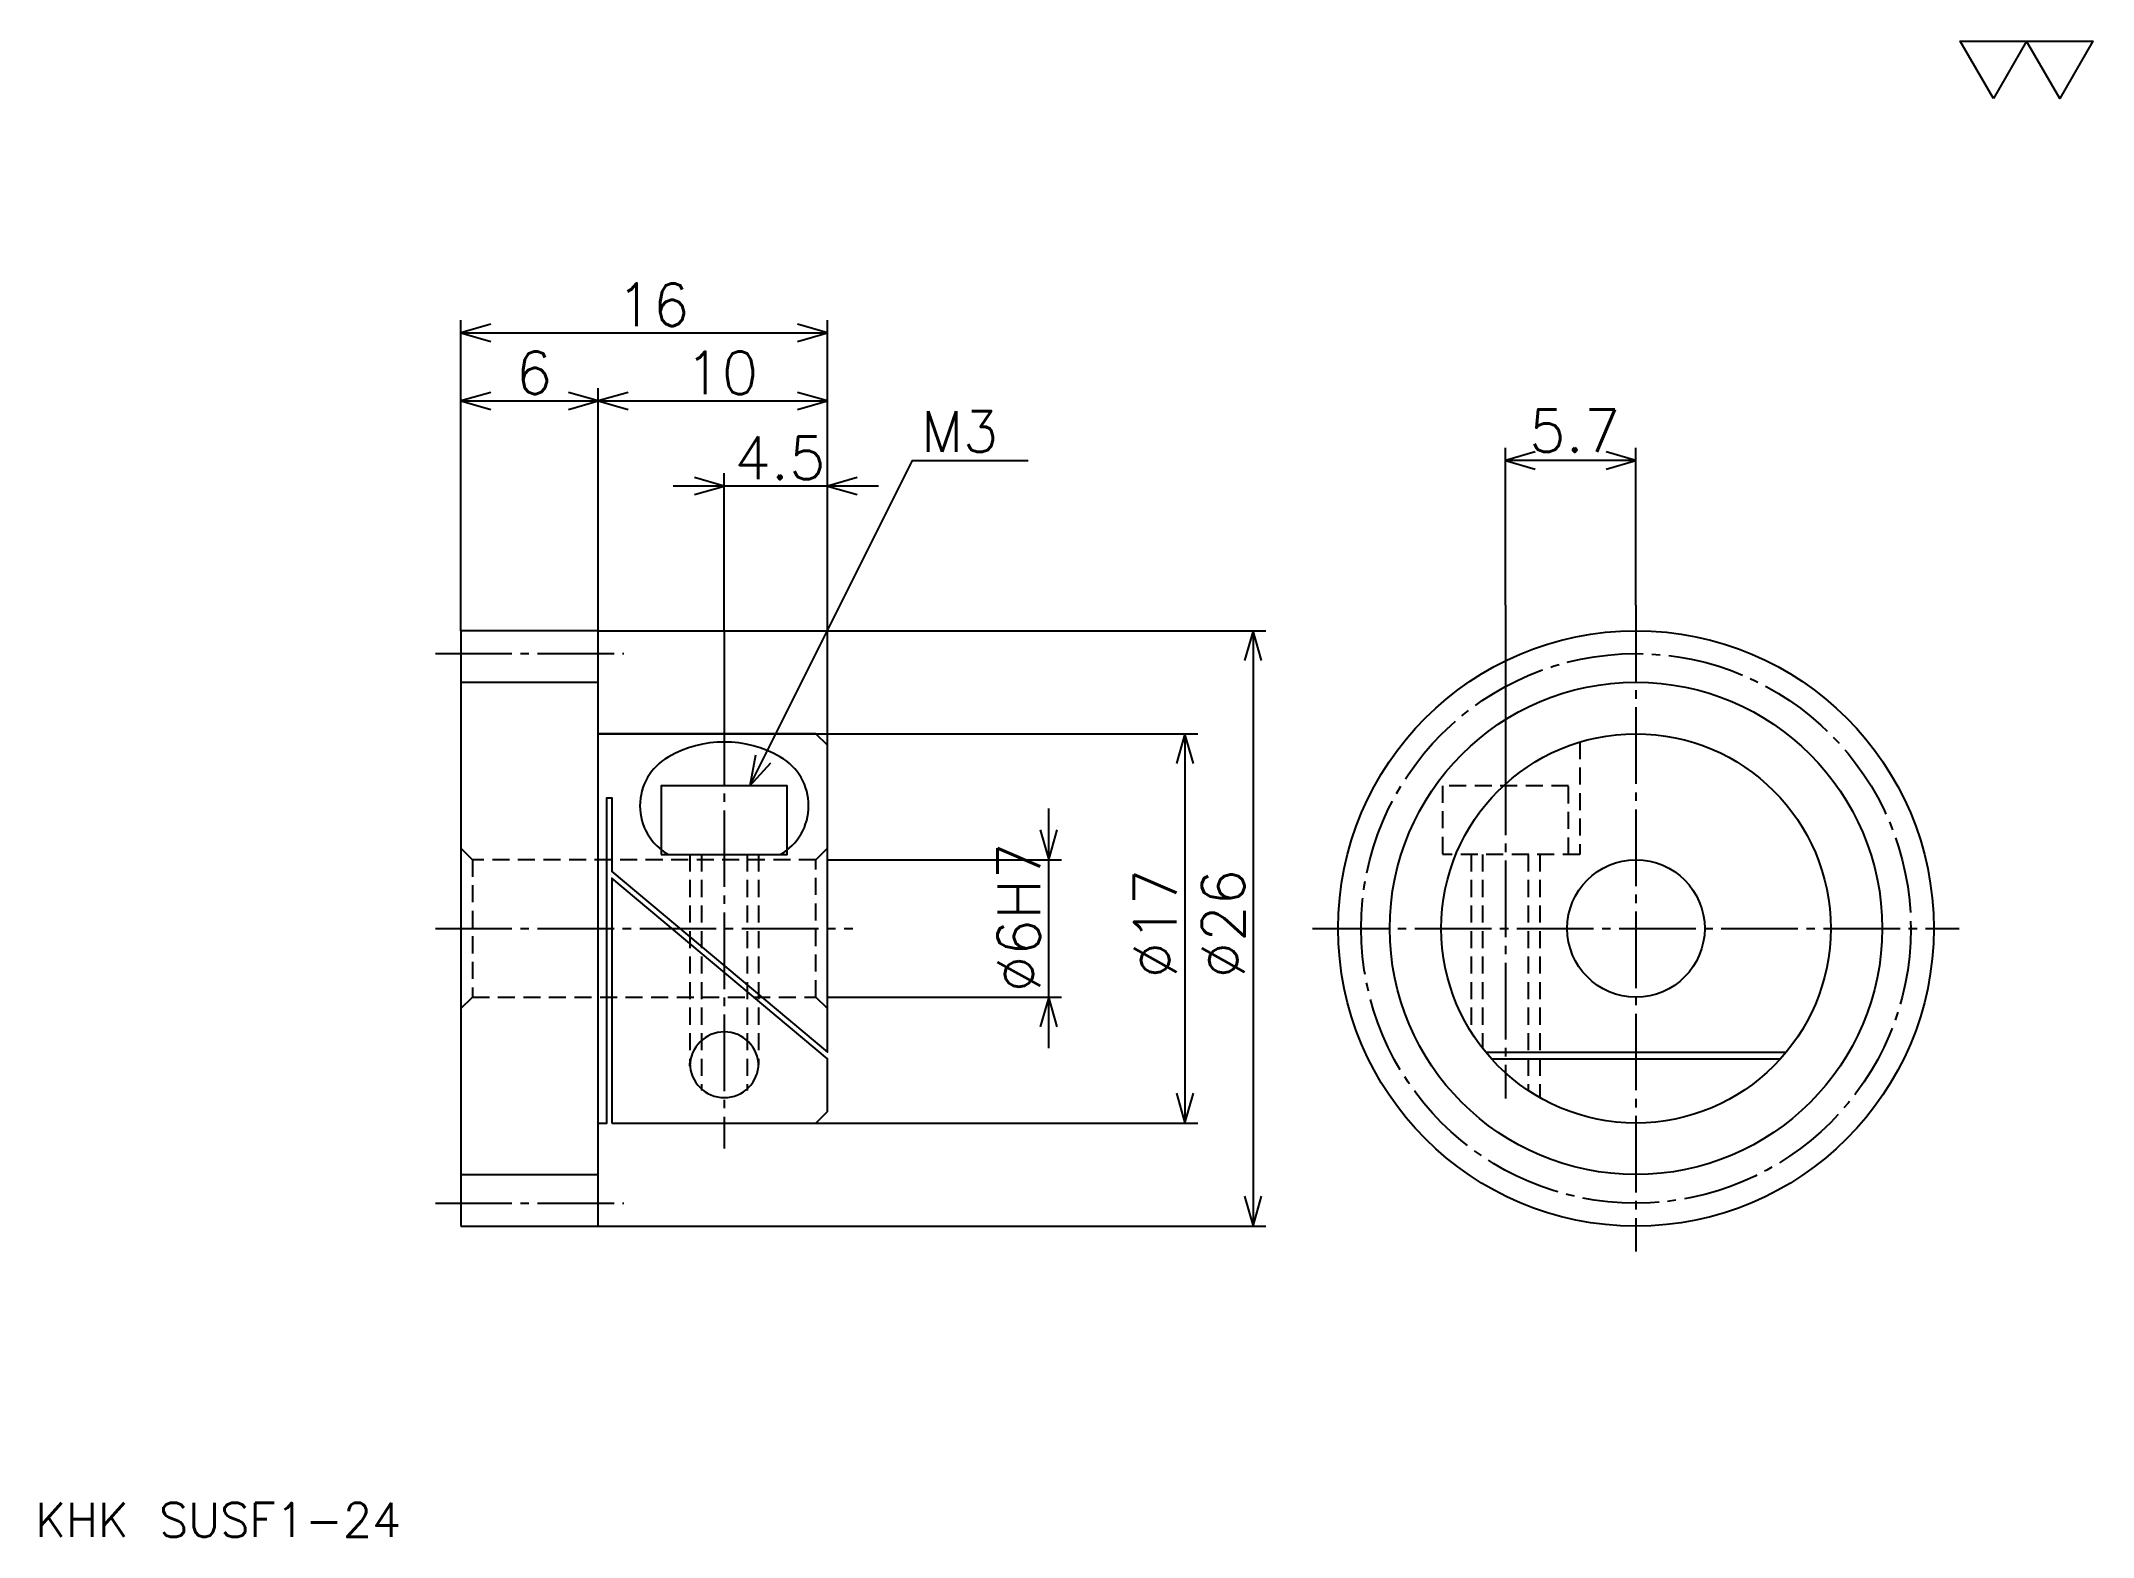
# Model space of a CAD drawing. Extents: x 4 to 93.6, y 4.1 to 69.4.
import ezdxf

# ---------------------------------------------------------------- set-up
doc = ezdxf.new("R2010")
doc.units = 0
doc.linetypes.add('DASHDOT', pattern=[4.460176, 3.345133, -0.371681, 0.371681, -0.371681])
doc.linetypes.add('HIDDEN', pattern=[1.115044, 0.743363, -0.371681])
doc.layers.get('0').update_dxf_attribs({"linetype": 'CONTINUOUS'})
doc.layers.add('DASHDOT', color=6, linetype='DASHDOT')
doc.layers.add('HIDDEN', color=2, linetype='HIDDEN')
doc.styles.add('KANJI', font='TXT', dxfattribs={"bigfont": 'BIGFONT'})

msp = doc.modelspace()

# ---------------------------------------------------------------- linework, layer by layer
at = {"color": 5}
for p, q in [((22.300882, 43.663715), (22.300882, 57.230087)), ((22.300882, 56.672565), (38.30088, 56.672565)), ((38.30088, 43.663715), (38.30088, 57.230087)), ((28.300882, 43.663715), (28.300882, 54.256638)), ((22.300882, 53.699112), (28.300882, 53.699112)), ((28.300882, 53.699112), (38.30088, 53.699112)), ((67.901764, 44.778759), (67.901764, 51.654865)), ((73.601768, 51.097343), (67.901764, 51.097343)), ((73.601768, 44.778759), (73.601768, 51.654865)), ((33.80088, 43.663715), (33.80088, 50.539822)), ((40.530972, 49.9823), (31.570793, 49.9823)), ((67.901764, 44.778759), (67.901764, 38.084312)), ((22.300882, 43.663715), (22.300882, 43.663715)), ((28.300882, 43.663715), (28.300882, 43.663715)), ((28.300882, 43.663715), (38.30088, 43.663715)), ((33.80088, 43.663715), (33.80088, 39.163715)), ((38.30088, 43.663715), (57.442474, 43.663715)), ((38.30088, 38.663715), (38.30088, 43.663715)), ((56.884949, 43.663715), (56.884949, 17.663715)), ((28.300882, 39.163715), (38.30088, 39.163715)), ((38.30088, 39.163715), (54.469025, 39.163715)), ((53.911499, 39.163715), (53.911499, 22.163715)), ((47.9646, 25.433626), (47.9646, 35.893803)), ((38.30088, 33.663715), (48.522121, 33.663715)), ((38.30088, 27.663715), (48.522121, 27.663715)), ((37.80088, 22.163715), (38.30088, 22.163715)), ((38.30088, 22.163715), (54.469025, 22.163715)), ((28.300882, 17.663715), (38.30088, 17.663715)), ((38.30088, 17.663715), (57.442474, 17.663715))]:
    msp.add_line(p, q, dxfattribs=at)
at = {"color": 4}
for p, q in [((22.300882, 41.413715), (28.300882, 41.413715)), ((31.346254, 33.893715), (36.255508, 33.893715)), ((67.044785, 25.254833), (80.158745, 25.254833)), ((32.30088, 24.645973), (32.30088, 24.773857)), ((35.30088, 24.645973), (35.30088, 24.773857)), ((67.296211, 24.963715), (79.907318, 24.963715)), ((22.300882, 19.913715), (28.300882, 19.913715))]:
    msp.add_line(p, q, dxfattribs=at)
at = {"color": 7}
msp.add_lwpolyline([(89.203537, 66.902657), (87.753983, 69.415222), (93.552208, 69.415222), (92.102654, 66.902657), (90.653091, 69.415222), (89.203537, 66.902657)], dxfattribs=at)
at = {"color": 5}
for points in [[(23.601767, 57.044247), (22.300882, 56.672565), (23.601767, 56.300884)], [(36.999996, 56.300884), (38.30088, 56.672565), (36.999996, 57.044247)], [(23.601767, 54.070793), (22.300882, 53.699112), (23.601767, 53.327431)], [(26.999996, 53.327431), (28.300882, 53.699112), (26.999996, 54.070793)], [(29.601768, 54.070793), (28.300882, 53.699112), (29.601768, 53.327431)], [(36.999996, 53.327431), (38.30088, 53.699112), (36.999996, 54.070793)], [(34.915928, 36.893715), (42.017696, 51.097343), (47.072563, 51.097343)], [(69.202652, 51.469025), (67.901764, 51.097343), (69.202652, 50.725662)], [(72.30088, 50.725662), (73.601768, 51.097343), (72.30088, 51.469025)], [(32.499996, 49.610619), (33.80088, 49.9823), (32.499996, 50.353981)], [(39.601768, 50.353981), (38.30088, 49.9823), (39.601768, 49.610619)], [(57.25663, 42.362831), (56.884949, 43.663715), (56.513268, 42.362831)], [(54.28318, 37.862831), (53.911499, 39.163715), (53.539818, 37.862831)], [(35.165253, 38.223484), (34.915928, 36.893715), (35.830139, 37.891045)], [(47.592918, 34.9646), (47.9646, 33.663715), (48.336281, 34.9646)], [(48.336281, 26.362831), (47.9646, 27.663715), (47.592918, 26.362831)], [(53.539818, 23.4646), (53.911499, 22.163715), (54.28318, 23.4646)], [(56.513268, 18.9646), (56.884949, 17.663715), (57.25663, 18.9646)]]:
    msp.add_lwpolyline(points, dxfattribs=at)
at = {"color": 4}
for points in [[(22.300882, 17.663715), (22.300882, 17.663715), (28.300882, 17.663715), (28.300882, 17.663715), (28.300882, 43.663715), (28.300882, 43.663715), (22.300882, 43.663715), (22.300882, 43.663715), (22.300882, 17.663715)], [(28.300882, 22.163715), (28.672564, 22.163715), (28.672564, 36.363716), (28.895573, 36.363716), (28.895573, 33.146824), (38.30088, 25.254833), (38.30088, 38.663715), (37.80088, 39.163715), (28.300882, 39.163715)], [(31.050882, 33.893715), (36.55088, 33.893715), (36.55088, 36.893715), (31.050882, 36.893715), (31.050882, 33.893715)], [(28.895573, 22.163715), (37.80088, 22.163715), (38.30088, 22.663715), (38.30088, 24.963715), (28.895573, 32.855709), (28.895573, 22.163715)]]:
    msp.add_lwpolyline(points, dxfattribs=at)
for radius in [13, 10.75, 8.5, 3]:
    msp.add_circle((73.601768, 30.663715), radius, dxfattribs=at)
for centre, radius, start, end in [((33.80088, 33.893715), 4.909257, 60.00000468, 119.99999532), ((32.57357, 36.019485), 2.454628, 119.99999532, 240.00000468), ((35.028198, 36.019485), 2.454628, 299.99999532, 60.00000468), ((33.80088, 24.645973), 1.5, 0, 180), ((33.80088, 24.773857), 1.5, 180, 0)]:
    msp.add_arc(centre, radius, start, end, dxfattribs=at)
at = {"layer": 'DASHDOT', "color": 7}
for p, q in [((73.601768, 44.778759), (73.601768, 16.548672)), ((21.185839, 42.663715), (29.415926, 42.663715)), ((33.80088, 40.278759), (33.80088, 21.048672)), ((67.901764, 38.084312), (67.901764, 23.243118)), ((21.185839, 30.663715), (39.415924, 30.663715)), ((59.486725, 30.663715), (87.716812, 30.663715)), ((21.185839, 18.663715), (29.415926, 18.663715))]:
    msp.add_line(p, q, dxfattribs=at)
msp.add_circle((73.601768, 30.663715), 12, dxfattribs=at)
at = {"layer": 'HIDDEN', "color": 4}
for p, q in [((38.30088, 34.163715), (37.80088, 33.663715)), ((22.800882, 33.663715), (22.800882, 27.663715)), ((32.30088, 33.893715), (32.30088, 24.709915)), ((32.80088, 33.893715), (32.80088, 23.581343)), ((34.80088, 33.893715), (34.80088, 23.581343)), ((35.30088, 33.893715), (35.30088, 24.709915)), ((66.401764, 33.893715), (66.401764, 26.145973)), ((66.901764, 33.893715), (66.901764, 25.433037)), ((68.901764, 33.893715), (68.901764, 23.581343)), ((69.401764, 33.893715), (69.401764, 23.273857)), ((38.30088, 27.163715), (37.80088, 27.663715))]:
    msp.add_line(p, q, dxfattribs=at)
for points in [[(71.151764, 38.802971), (71.151764, 33.893715), (65.151764, 33.893715)], [(70.651764, 33.893715), (70.651764, 36.893715), (65.151764, 36.893715), (65.151764, 33.893715)], [(22.300882, 27.163715), (22.800882, 27.663715), (37.80088, 27.663715), (37.80088, 33.663715), (22.800882, 33.663715), (22.300882, 34.163715)]]:
    msp.add_lwpolyline(points, dxfattribs=at)

# ---------------------------------------------------------------- texts
at = {"color": 7, "style": 'KANJI'}
for s, height, p in [('16', 1.858407, (29.092918, 56.96991)), ('6', 1.858407, (24.696899, 53.99646)), ('10', 1.858407, (32.092918, 53.99646)), ('M3', 1.784071, (42.389378, 51.469025)), ('4.5', 1.858407, (34.238937, 50.279644)), ('KHK SUSF1-24', 1.486726, (3.716814, 4.088496))]:
    msp.add_text(s, height=height, dxfattribs=at).set_placement(p)
for s, rotation, p in [('5.7', 360, (68.939819, 51.469025)), ('%%c6H7', 90, (47.592918, 27.876104)), ('%%c17', 90, (53.539818, 28.480087)), ('%%c26', 90, (56.513268, 28.480087))]:
    msp.add_text(s, height=1.858407, rotation=rotation, dxfattribs=at).set_placement(p)

doc.saveas('drawing.dxf')
